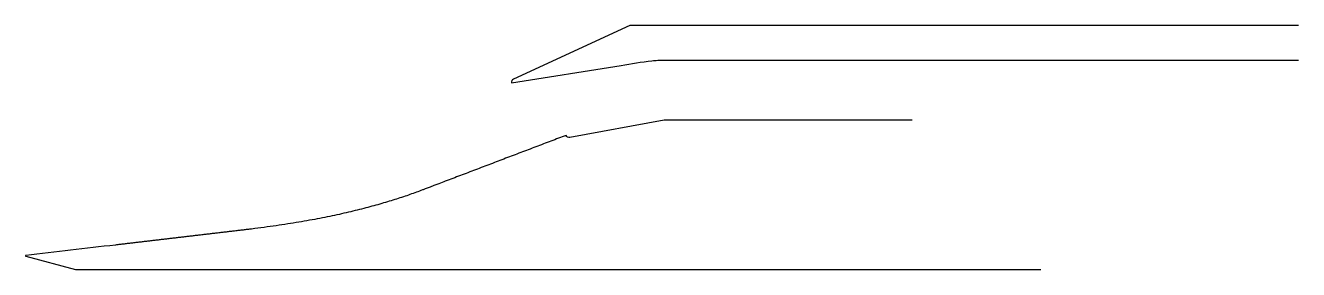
# Model space of a CAD drawing. Header units: millimetres. Extents: x 0 to 368, y -4 to 67.
import ezdxf

# ---------------------------------------------------------------- set-up
doc = ezdxf.new("R2010")
doc.units = ezdxf.units.MM

msp = doc.modelspace()

# ---------------------------------------------------------------- linework, layer by layer
for points in [[(367.9, 66.63), (177.9, 66.63), (174.62, 66.63), (140.97, 51.1, 0.335755), (140.4, 50.04), (172.09, 55.06)], [(0, 0.1, 0.826711), (-0.01, -0.1), (14.41, -3.96), (293.36, -3.96)]]:
    msp.add_lwpolyline(points, format="xyb")
for points in [[(184.48, 56.63), (198, 56.63), (367.9, 56.63)], [(256.25, 39.28), (184.53, 39.28), (157.3, 34.2)]]:
    msp.add_lwpolyline(points)
for points, knots in [([(172.09, 55.06), (175.05, 55.53), (178.56, 56.22), (182.71, 56.58), (183.88, 56.63), (184.48, 56.63)], [0, 0, 0, 0, 0.719549, 0.856167, 1, 1, 1, 1]), ([(156.18, 34.85), (155.45, 34.57), (153.99, 34.01), (151.81, 33.18), (149.63, 32.35), (147.45, 31.52), (145.26, 30.69), (143.08, 29.86), (140.9, 29.03), (138.71, 28.2), (136.53, 27.37), (134.35, 26.54), (132.17, 25.71), (129.98, 24.88), (127.8, 24.05), (125.62, 23.22), (123.44, 22.39), (121.37, 21.6), (120.03, 21.09), (119.42, 20.86)], [0, 0, 0, 0, 0.05938, 0.11876, 0.17814, 0.237521, 0.296901, 0.356281, 0.415661, 0.475041, 0.534421, 0.593801, 0.653181, 0.712562, 0.771942, 0.831322, 0.890702, 0.950082, 1, 1, 1, 1]), ([(119.42, 20.86), (115.06, 19.2), (114.27, 18.91), (112.88, 18.38), (111.04, 17.72), (109.12, 17.06), (107.13, 16.41), (105.04, 15.76), (102.88, 15.11), (100.62, 14.47), (98.26, 13.84), (95.81, 13.21), (93.26, 12.6), (90.61, 11.99), (87.85, 11.4), (84.98, 10.82), (82, 10.26), (78.9, 9.72), (75.67, 9.2), (72.33, 8.69), (68.85, 8.22), (66.28, 7.88), (64.67, 7.69), (64.05, 7.62), (63.44, 7.55), (62.82, 7.47), (62.21, 7.4), (61.6, 7.33), (60.98, 7.26), (60.37, 7.18), (59.75, 7.11), (59.14, 7.04), (58.52, 6.97), (57.91, 6.89), (57.29, 6.82), (56.68, 6.75), (56.07, 6.68), (55.45, 6.6), (54.84, 6.53), (54.22, 6.46), (53.61, 6.39), (52.99, 6.31), (52.38, 6.24), (51.76, 6.17), (51.15, 6.1), (50.54, 6.02), (49.92, 5.95), (49.31, 5.88), (48.69, 5.81), (48.08, 5.73), (47.46, 5.66), (46.85, 5.59), (46.23, 5.52), (45.62, 5.45), (45.01, 5.37), (44.39, 5.3), (43.78, 5.23), (43.16, 5.16), (42.55, 5.08), (41.93, 5.01), (41.32, 4.94), (40.7, 4.87), (40.09, 4.79), (39.48, 4.72), (38.86, 4.65), (38.25, 4.58), (37.63, 4.51), (37.02, 4.43), (36.4, 4.36), (35.79, 4.29), (35.17, 4.22), (34.56, 4.14), (33.94, 4.07), (33.33, 4), (32.72, 3.93), (32.1, 3.86), (31.49, 3.78), (30.87, 3.71), (30.26, 3.64), (29.64, 3.57), (29.03, 3.5), (28.41, 3.42), (27.8, 3.35), (27.19, 3.28), (26.57, 3.21), (26.15, 3.16), (17.29, 2.12), (8.64, 1.11), (0, 0.1)], [0, 0, 0, 0, 0.005422, 0.021483, 0.038147, 0.055437, 0.073377, 0.091992, 0.111306, 0.131346, 0.152137, 0.173708, 0.196087, 0.219302, 0.243383, 0.268361, 0.294267, 0.321133, 0.348993, 0.377881, 0.407832, 0.438882, 0.444163, 0.449445, 0.454727, 0.460009, 0.46529, 0.470572, 0.475854, 0.481135, 0.486417, 0.491699, 0.496981, 0.502262, 0.507544, 0.512826, 0.518108, 0.523389, 0.528671, 0.533953, 0.539235, 0.544516, 0.549798, 0.55508, 0.560362, 0.565643, 0.570925, 0.576207, 0.581489, 0.58677, 0.592052, 0.597334, 0.602616, 0.607897, 0.613179, 0.618461, 0.623743, 0.629024, 0.634306, 0.639588, 0.64487, 0.650151, 0.655433, 0.660715, 0.665996, 0.671278, 0.67656, 0.681842, 0.687124, 0.692405, 0.697687, 0.702969, 0.708251, 0.713532, 0.718814, 0.724096, 0.729378, 0.734659, 0.739941, 0.745223, 0.750505, 0.755786, 0.761068, 0.76635, 0.771632, 0.776913, 0.77716, 1, 1, 1, 1])]:
    msp.add_open_spline(points, degree=3, knots=knots)
msp.add_open_spline([(157.3, 34.2), (157.07, 34.16), (156.58, 34.24), (156.26, 34.63), (156.18, 34.85)], degree=3)

doc.saveas('drawing.dxf')
